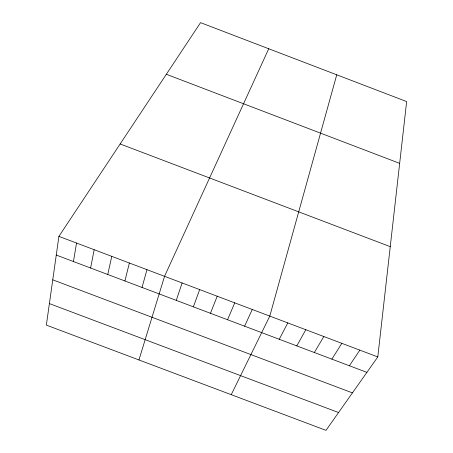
<?xml version="1.0" encoding="UTF-8"?>
<svg xmlns="http://www.w3.org/2000/svg" width="453" height="453" viewBox="0 0 453 453"><rect width="100%" height="100%" fill="white"/><g stroke="black" fill="none" stroke-linecap="round" stroke-linejoin="round"><path stroke-width="0.68" d="M377.791 356.93L406.647 101.568L200.549 22.65L58.907 236.375L46.353 325.107L325.996 430.35L377.791 356.93L58.907 236.375M73.443 261.54L76.54 243.04M90.606 268.023L94.167 249.705M107.763 274.501L111.778 256.364M124.903 280.973L129.377 263.017M142.038 287.445L146.97 269.665M336.743 74.802L269.784 316.098L231.234 394.688M138.952 359.954L164.547 276.313L268.731 48.76M176.274 300.379L182.117 282.955M193.374 306.834L199.671 289.592M210.464 313.289L217.219 296.222M227.548 319.744L234.75 302.853M244.614 326.188L252.276 309.478M279.241 339.269L287.814 322.915M296.794 345.894L305.832 329.727M314.337 352.525L323.838 336.534M331.868 359.144L341.834 343.334M349.388 365.758L359.818 350.135M49.4 303.601L338.555 412.541M56.263 255.05L366.896 372.372M52.758 279.835L352.428 392.881M120.147 143.969L390.254 246.653M166.33 74.275L399.665 163.352"/></g></svg>
